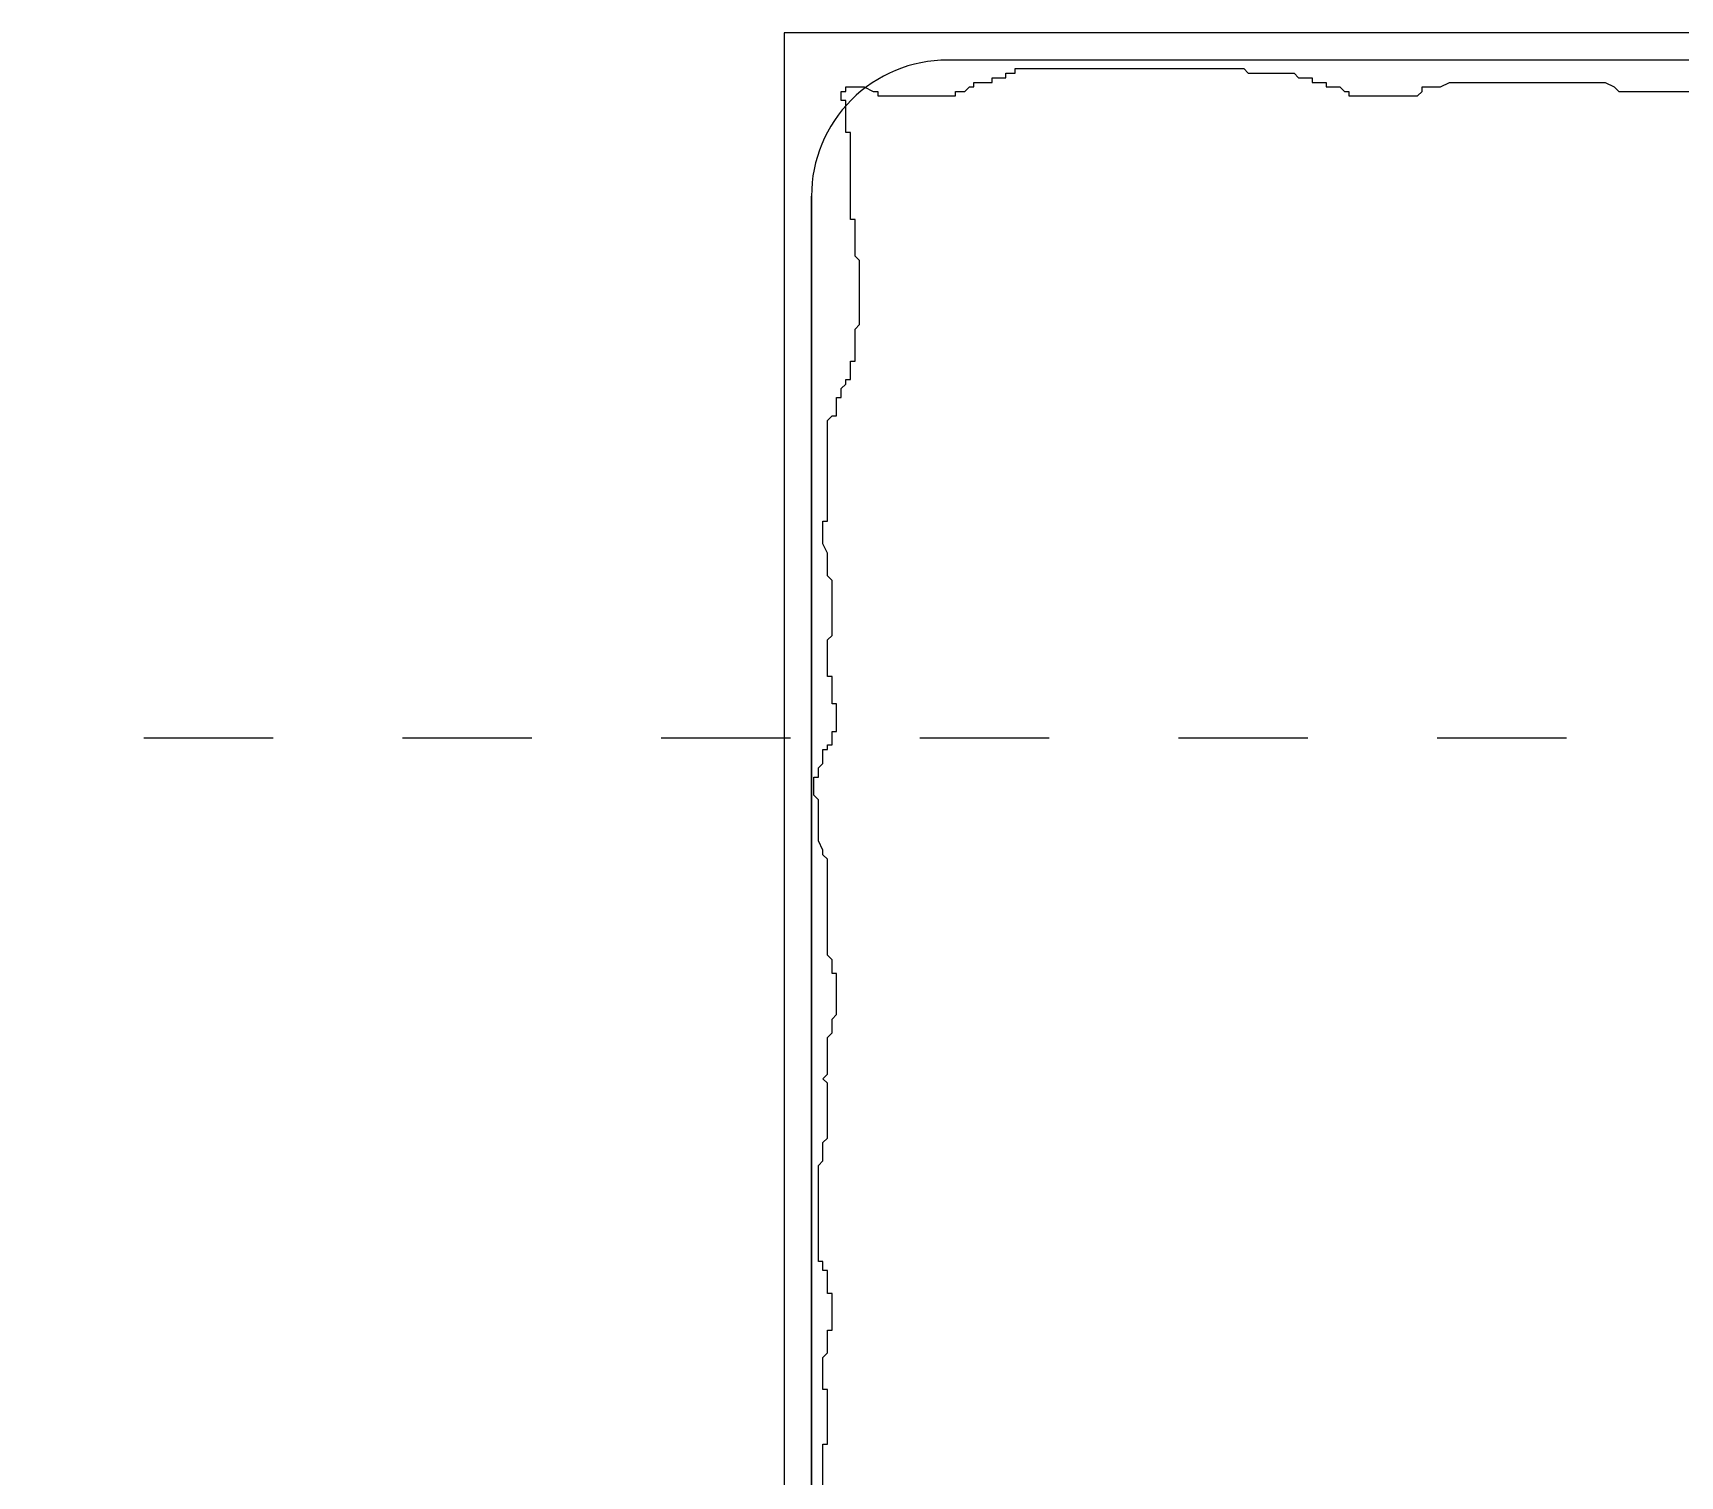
# Model space of a CAD drawing. Header units: metres. Extents: x -107 to 62, y 472 to 1032.
# Drawn here: x 23.261 to 24.534, y 484.023 to 485.139 of the extents above; entities that cross this region are included whole.
import ezdxf

# ---------------------------------------------------------------- set-up
doc = ezdxf.new("R2010")
doc.units = ezdxf.units.M
doc.header["$MEASUREMENT"] = 0
doc.linetypes.add('DASHED2', pattern=[0.375, 0.25, -0.125])
doc.layers.get('0').update_dxf_attribs({"color": 8})
doc.layers.add('A-1st-FURN$0$TEFRIŞ', color=11, linetype='Continuous')
doc.layers.add('Power W', color=3, linetype='Continuous')

# ---------------------------------------------------------------- blocks, each defined once
blk = doc.blocks.new('A-1st-FURN$0$1')
at = {"layer": 'A-1st-FURN$0$TEFRIŞ'}
for p, q in [((-1761.89, 598.11), (-1761.89, 788.11)), ((-1763.89, 776.11), (-1763.89, 610.11)), ((-1763.89, 610.11), (-1763.89, 776.11)), ((-1899.89, 600.11), (-1773.89, 600.11)), ((-1911.89, 598.11), (-1761.89, 598.11))]:
    blk.add_line(p, q, dxfattribs=at)
at = {"layer": 'A-1st-FURN$0$TEFRIŞ', "color": 8}
for p, q in [((-1764.73, 705.25), (-1764.73, 701.89)), ((-1764.73, 701.89), (-1765.07, 701.89)), ((-1765.07, 701.89), (-1765.07, 697.86)), ((-1765.07, 697.86), (-1764.73, 697.86)), ((-1764.73, 697.86), (-1764.73, 695.5)), ((-1764.73, 695.5), (-1765.07, 695.17)), ((-1765.07, 695.17), (-1765.07, 693.49)), ((-1765.07, 693.49), (-1765.4, 693.49)), ((-1765.4, 693.49), (-1765.4, 690.8)), ((-1765.4, 690.8), (-1765.07, 690.8)), ((-1765.07, 690.8), (-1765.07, 689.12)), ((-1765.07, 689.12), (-1764.73, 689.12)), ((-1764.73, 689.12), (-1764.73, 688.45)), ((-1764.73, 688.45), (-1764.4, 688.45)), ((-1764.4, 688.45), (-1764.4, 681.39)), ((-1764.4, 681.39), (-1764.73, 681.05)), ((-1764.73, 681.05), (-1764.73, 679.71)), ((-1764.73, 679.71), (-1765.07, 679.37)), ((-1765.07, 679.37), (-1765.07, 675.34)), ((-1765.07, 675.34), (-1764.73, 675.01)), ((-1764.73, 675.01), (-1765.07, 674.67)), ((-1765.07, 674.67), (-1765.07, 671.98)), ((-1765.07, 671.98), (-1765.4, 671.64)), ((-1765.4, 671.64), (-1765.4, 670.64)), ((-1765.4, 670.64), (-1765.74, 670.3)), ((-1765.74, 670.3), (-1765.74, 667.28)), ((-1765.74, 667.28), (-1765.4, 667.28)), ((-1765.4, 667.28), (-1765.4, 666.27)), ((-1765.4, 666.27), (-1765.07, 665.93)), ((-1765.07, 665.93), (-1765.07, 658.87)), ((-1765.07, 658.87), (-1764.73, 658.54)), ((-1764.73, 658.54), (-1764.73, 658.2)), ((-1764.73, 658.2), (-1764.4, 657.53)), ((-1764.4, 657.53), (-1764.4, 654.51)), ((-1764.4, 654.51), (-1764.06, 654.17)), ((-1764.06, 654.17), (-1764.06, 652.83)), ((-1764.4, 652.15), (-1764.73, 651.82)), ((-1764.73, 651.82), (-1764.73, 650.81)), ((-1764.06, 652.83), (-1764.4, 652.83)), ((-1764.4, 652.83), (-1764.4, 652.15)), ((-1764.73, 650.81), (-1765.07, 650.81)), ((-1765.07, 650.81), (-1765.07, 650.47)), ((-1765.4, 649.47), (-1765.74, 649.47)), ((-1765.74, 649.47), (-1765.74, 647.45)), ((-1765.07, 650.47), (-1765.4, 650.47)), ((-1765.4, 650.47), (-1765.4, 649.47)), ((-1765.74, 647.45), (-1765.4, 647.45)), ((-1765.4, 647.45), (-1765.4, 645.43)), ((-1765.4, 645.43), (-1765.07, 645.43)), ((-1765.07, 645.43), (-1765.07, 642.74)), ((-1765.07, 642.74), (-1765.4, 642.41)), ((-1765.4, 642.41), (-1765.4, 638.38)), ((-1765.4, 638.38), (-1765.07, 638.04)), ((-1765.07, 638.04), (-1765.07, 636.36)), ((-1765.07, 636.36), (-1764.73, 635.69)), ((-1764.73, 635.69), (-1764.73, 634.01)), ((-1764.73, 634.01), (-1765.07, 634.01)), ((-1765.07, 634.01), (-1765.07, 626.61)), ((-1765.4, 626.28), (-1765.74, 626.28)), ((-1765.74, 626.28), (-1765.74, 624.93)), ((-1765.07, 626.61), (-1765.4, 626.28)), ((-1766.08, 624.26), (-1766.41, 623.93)), ((-1766.41, 623.93), (-1766.41, 623.59)), ((-1765.74, 624.93), (-1766.08, 624.93)), ((-1766.08, 624.93), (-1766.08, 624.26)), ((-1766.41, 623.59), (-1766.75, 623.59)), ((-1766.75, 623.59), (-1766.75, 622.24)), ((-1766.75, 622.24), (-1767.09, 622.24)), ((-1767.09, 622.24), (-1767.09, 619.89)), ((-1767.09, 619.89), (-1767.42, 619.56)), ((-1767.42, 619.56), (-1767.42, 614.85)), ((-1767.42, 614.85), (-1767.09, 614.52)), ((-1767.09, 614.52), (-1767.09, 611.83)), ((-1767.09, 611.83), (-1766.75, 611.83)), ((-1766.75, 611.83), (-1766.75, 605.44)), ((-1766.75, 605.44), (-1766.41, 605.44)), ((-1766.41, 605.44), (-1766.41, 603.09)), ((-1823.26, 602.42), (-1828.64, 602.42)), ((-1822.92, 602.08), (-1823.26, 602.42)), ((-1822.25, 601.75), (-1822.92, 602.08)), ((-1810.14, 602.08), (-1810.81, 601.75)), ((-1808.79, 602.08), (-1810.14, 602.08)), ((-1808.46, 602.75), (-1808.79, 602.42)), ((-1808.79, 602.42), (-1808.79, 602.08)), ((-1803.41, 602.75), (-1808.46, 602.75)), ((-1803.41, 602.42), (-1803.41, 602.75)), ((-1803.08, 602.42), (-1803.41, 602.42)), ((-1802.74, 602.08), (-1803.08, 602.42)), ((-1801.73, 602.08), (-1802.74, 602.08)), ((-1801.73, 601.75), (-1801.73, 602.08)), ((-1775.5, 602.08), (-1775.83, 602.08)), ((-1775.83, 602.08), (-1775.83, 601.75)), ((-1775.16, 602.42), (-1775.5, 602.08)), ((-1774.49, 602.42), (-1775.16, 602.42)), ((-1768.77, 602.75), (-1774.49, 602.75)), ((-1774.49, 602.75), (-1774.49, 602.42)), ((-1768.77, 602.42), (-1768.77, 602.75)), ((-1768.43, 602.42), (-1768.77, 602.42)), ((-1767.76, 602.08), (-1768.43, 602.42)), ((-1766.41, 602.08), (-1767.76, 602.08)), ((-1766.41, 603.09), (-1766.08, 603.09)), ((-1766.08, 602.42), (-1766.41, 602.42)), ((-1766.41, 602.42), (-1766.41, 602.08)), ((-1766.08, 603.09), (-1766.08, 602.42)), ((-1810.81, 601.75), (-1822.25, 601.75)), ((-1800.72, 601.75), (-1801.73, 601.75)), ((-1800.72, 601.41), (-1800.72, 601.75)), ((-1799.71, 601.41), (-1800.72, 601.41)), ((-1799.38, 601.07), (-1799.71, 601.41)), ((-1796.01, 601.07), (-1799.38, 601.07)), ((-1795.68, 600.74), (-1796.01, 601.07)), ((-1778.19, 601.07), (-1778.86, 601.07)), ((-1778.86, 601.07), (-1778.86, 600.74)), ((-1777.18, 601.41), (-1778.19, 601.41)), ((-1778.19, 601.41), (-1778.19, 601.07)), ((-1775.83, 601.75), (-1777.18, 601.75)), ((-1777.18, 601.75), (-1777.18, 601.41)), ((-1778.86, 600.74), (-1795.68, 600.74))]:
    blk.add_line(p, q, dxfattribs=at)
at = {"layer": 'A-1st-FURN$0$TEFRIŞ'}
blk.add_arc((-1773.89, 610.11), 10, 270, 0, dxfattribs=at)
blk.add_arc((-1773.89, 610.11), 10, 270, 0, dxfattribs=at)
blk = doc.blocks.new('A-1st-FURN')
at = {"layer": 'A-1st-FURN$0$TEFRIŞ', "xscale": 10.51546037313964, "yscale": 10.51546037313964, "zscale": 10.51546037313964, "rotation": 180}
blk.add_blockref('A-1st-FURN$0$1', (2563.6, 11157.5), dxfattribs=at)

msp = doc.modelspace()

# ---------------------------------------------------------------- linework, layer by layer
at = {"layer": 'Power W', "color": 6, "linetype": 'DASHED2', "lineweight": 25, "ltscale": 0.4}
msp.add_lwpolyline([(26.2466, 484.5937), (20.1031, 484.5937, 0.414214), (20.0031, 484.4937), (20.0031, 484.034)], format="xyb", dxfattribs=at)

# ---------------------------------------------------------------- block references
at = {"xscale": 0.001, "yscale": 0.001, "zscale": 0.001}
msp.add_blockref('A-1st-FURN', (2.7511, 480.271), dxfattribs=at)

doc.saveas('drawing.dxf')
